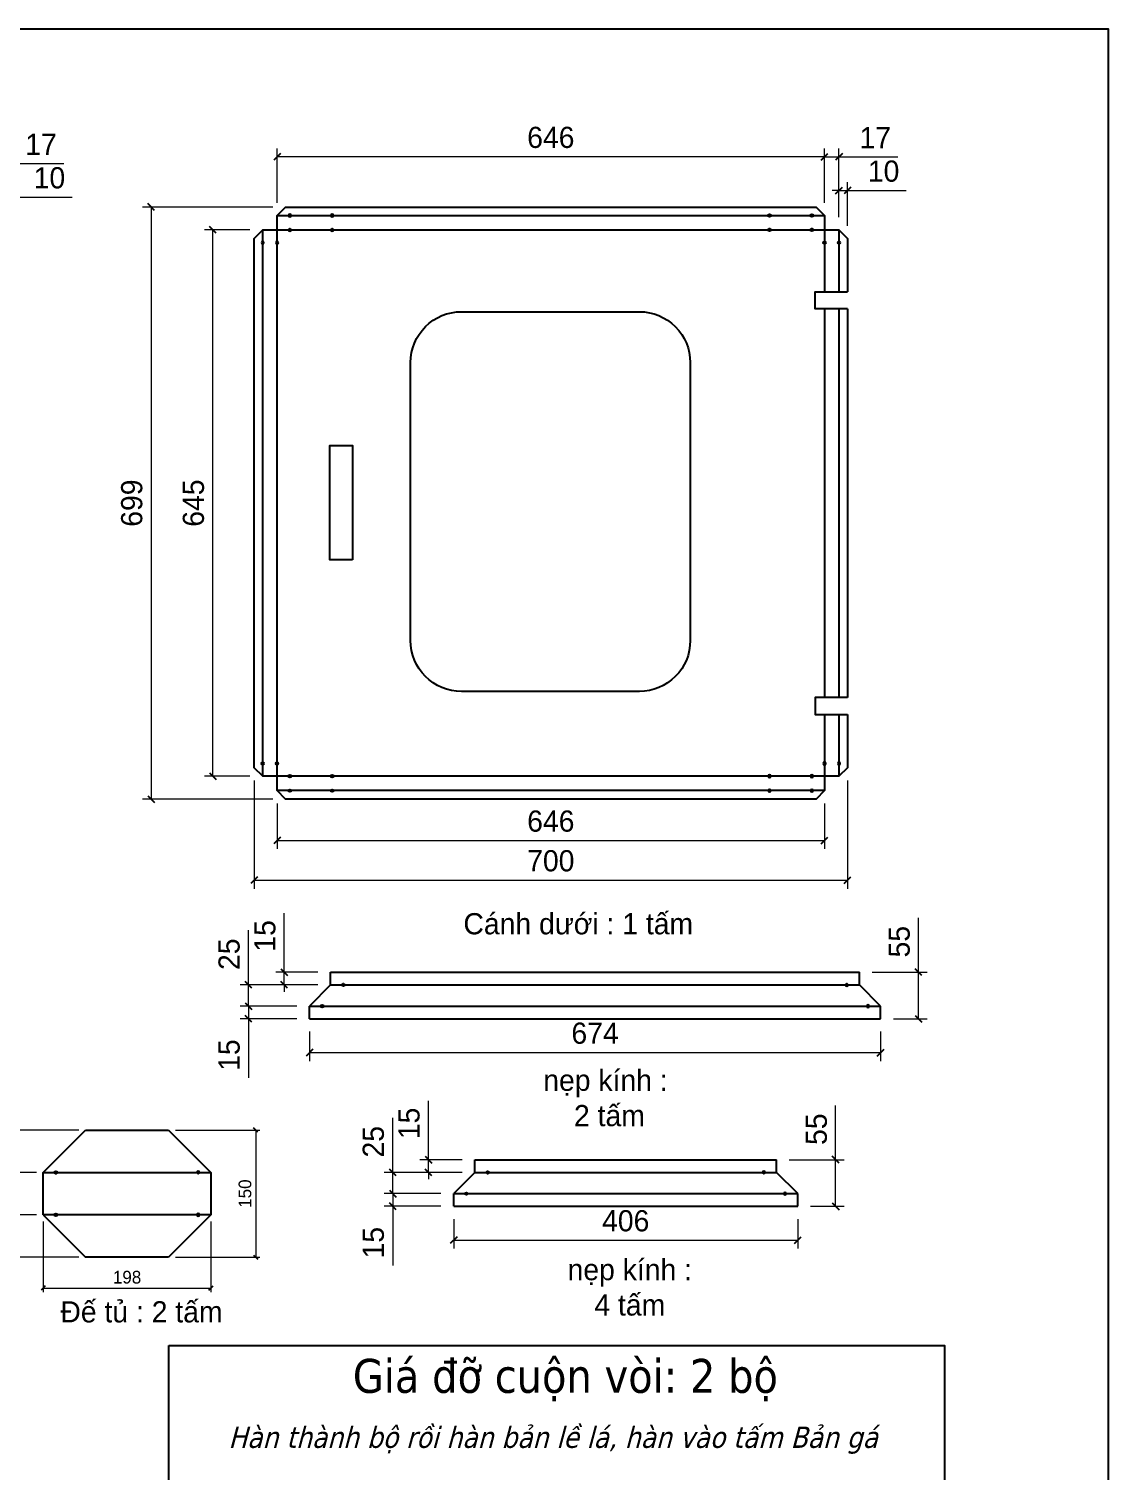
# Model space of a CAD drawing. Header units: millimetres. Extents: x 0 to 4054, y 0 to 2866.
# Drawn here: x 2780 to 4054, y 1165 to 2866 of the extents above; entities that cross this region are included whole.
import ezdxf
from ezdxf.enums import TextEntityAlignment as Align

# ---------------------------------------------------------------- set-up
doc = ezdxf.new("R2010")
doc.units = ezdxf.units.MM
doc.layers.add('CNC', color=7, linetype='Continuous')
doc.layers.add('DIM', color=253, linetype='Continuous')
doc.styles.add('Tahoma (Input Text)', font='tahoma.ttf')
doc.dimstyles.new('Dim-15', dxfattribs={"dimtxt": 15, "dimasz": 5, "dimexe": 5, "dimexo": 8, "dimgap": 5, "dimtad": 1, "dimdec": 0, "dimtxsty": 'Standard', "dimblk": 'OBLIQUE', "dimcen": 10, "dimclrd": 5, "dimclre": 5, "dimclrt": 3, "dimazin": 3, "dimtfac": 1, "dimtdec": 0, "dimtmove": 0, "dimatfit": 3, "dimldrblk": 'OBLIQUE', "dimlwd": 9, "dimlwe": 9})
doc.dimstyles.new('Dim-25', dxfattribs={"dimtxt": 25, "dimasz": 8, "dimexe": 10, "dimexo": 15, "dimgap": 10, "dimtad": 1, "dimdec": 0, "dimtxsty": 'Standard', "dimblk": 'OBLIQUE', "dimcen": 10, "dimclrd": 5, "dimclre": 5, "dimclrt": 3, "dimazin": 3, "dimtfac": 1, "dimtdec": 0, "dimtmove": 0, "dimatfit": 3, "dimldrblk": 'OBLIQUE', "dimlwd": 9, "dimlwe": 9})

# ---------------------------------------------------------------- blocks, each defined once
blk = doc.blocks.new('f3daunguoc')
at = {"layer": 'CNC', "color": 2, "lineweight": -3}
blk.add_circle((0, 0), 1.5, dxfattribs=at)
blk = doc.blocks.new('*D29')
at = {"color": 0, "linetype": 'ByBlock', "lineweight": -2}
for p, q in [((3732.4, 2671.7), (3740.4, 2679.7)), ((3750.4, 2679.7), (3742.4, 2671.7))]:
    blk.add_line(p, q, dxfattribs=at)
at = {"layer": 'Defpoints', "color": 0, "transparency": 16777216}
for p in [(3746.4, 2675.7), (3736.4, 2629.3), (3746.4, 2619.3)]:
    blk.add_point(p, dxfattribs=at)
at = {"layer": 'DIM', "color": 5, "lineweight": 9, "transparency": 16777216}
for p, q in [((3736.4, 2675.7), (3728.4, 2675.7)), ((3736.4, 2644.3), (3736.4, 2685.7)), ((3736.4, 2675.7), (3746.4, 2675.7)), ((3746.4, 2634.3), (3746.4, 2685.7)), ((3746.4, 2675.7), (3815.8, 2675.7))]:
    blk.add_line(p, q, dxfattribs=at)
at = {"layer": 'DIM', "color": 3, "transparency": 16777216, "insert": (3789.1, 2698.5), "char_height": 25, "attachment_point": 5}
blk.add_mtext('10', dxfattribs=at)
blk = doc.blocks.new('_Oblique')
at = {"color": 0, "linetype": 'ByBlock', "lineweight": -2}
blk.add_line((-0.5, -0.5), (0.5, 0.5), dxfattribs=at)
blk = doc.blocks.new('*D30')
at = {"color": 0, "linetype": 'ByBlock', "lineweight": -2}
for p, q in [((3715.4, 2711.5), (3723.4, 2719.5)), ((3740.4, 2719.5), (3732.4, 2711.5))]:
    blk.add_line(p, q, dxfattribs=at)
at = {"layer": 'Defpoints', "color": 0, "transparency": 16777216}
for p in [(3736.4, 2715.5), (3719.4, 2646.3), (3736.4, 2629.3)]:
    blk.add_point(p, dxfattribs=at)
at = {"layer": 'DIM', "color": 5, "lineweight": 9, "transparency": 16777216}
for p, q in [((3719.4, 2661.3), (3719.4, 2725.5)), ((3736.4, 2644.3), (3736.4, 2725.5)), ((3719.4, 2715.5), (3711.4, 2715.5)), ((3719.4, 2715.5), (3736.4, 2715.5)), ((3736.4, 2715.5), (3805.9, 2715.5))]:
    blk.add_line(p, q, dxfattribs=at)
at = {"layer": 'DIM', "color": 3, "transparency": 16777216, "insert": (3779.2, 2738.1), "char_height": 25, "attachment_point": 5}
blk.add_mtext('17', dxfattribs=at)
blk = doc.blocks.new('*D31')
at = {"color": 0, "linetype": 'ByBlock', "lineweight": -2}
for p, q in [((3077.4, 2719.5), (3069.4, 2711.5)), ((3715.4, 2711.5), (3723.4, 2719.5))]:
    blk.add_line(p, q, dxfattribs=at)
at = {"layer": 'Defpoints', "color": 0, "transparency": 16777216}
for p in [(3073.4, 2715.5), (3073.4, 2646.3), (3719.4, 2646.3)]:
    blk.add_point(p, dxfattribs=at)
at = {"layer": 'DIM', "color": 5, "lineweight": 9, "transparency": 16777216}
for p, q in [((3073.4, 2661.3), (3073.4, 2725.5)), ((3719.4, 2661.3), (3719.4, 2725.5)), ((3719.4, 2715.5), (3073.4, 2715.5))]:
    blk.add_line(p, q, dxfattribs=at)
at = {"layer": 'DIM', "color": 3, "transparency": 16777216, "insert": (3396.4, 2738.3), "char_height": 25, "attachment_point": 5}
blk.add_mtext('646', dxfattribs=at)
blk = doc.blocks.new('*D32')
at = {"color": 0, "linetype": 'ByBlock', "lineweight": -2}
for p, q in [((2928.8, 2652.3), (2920.8, 2660.3)), ((2920.8, 1961.8), (2928.8, 1953.8))]:
    blk.add_line(p, q, dxfattribs=at)
at = {"layer": 'Defpoints', "color": 0, "transparency": 16777216}
for p in [(3083.4, 2656.3), (2924.8, 1957.8), (3083.4, 1957.8)]:
    blk.add_point(p, dxfattribs=at)
at = {"layer": 'DIM', "color": 5, "lineweight": 9, "transparency": 16777216}
for p, q in [((3068.4, 2656.3), (2914.8, 2656.3)), ((2924.8, 2656.3), (2924.8, 1957.8)), ((3068.4, 1957.8), (2914.8, 1957.8))]:
    blk.add_line(p, q, dxfattribs=at)
at = {"layer": 'DIM', "color": 3, "transparency": 16777216, "insert": (2902, 2307), "char_height": 25, "attachment_point": 5, "rotation": 90}
blk.add_mtext('699', dxfattribs=at)
blk = doc.blocks.new('*D33')
at = {"color": 0, "linetype": 'ByBlock', "lineweight": -2}
for p, q in [((3001.6, 2625.3), (2993.6, 2633.3)), ((2993.6, 1988.8), (3001.6, 1980.8))]:
    blk.add_line(p, q, dxfattribs=at)
at = {"layer": 'Defpoints', "color": 0, "transparency": 16777216}
for p in [(2997.6, 2629.3), (3056.4, 2629.3), (3056.4, 1984.8)]:
    blk.add_point(p, dxfattribs=at)
at = {"layer": 'DIM', "color": 5, "lineweight": 9, "transparency": 16777216}
for p, q in [((3041.4, 2629.3), (2987.6, 2629.3)), ((2997.6, 1984.8), (2997.6, 2629.3)), ((3041.4, 1984.8), (2987.6, 1984.8))]:
    blk.add_line(p, q, dxfattribs=at)
at = {"layer": 'DIM', "color": 3, "transparency": 16777216, "insert": (2974.8, 2307), "char_height": 25, "attachment_point": 5, "rotation": 90}
blk.add_mtext('645', dxfattribs=at)
blk = doc.blocks.new('*D34')
at = {"color": 0, "linetype": 'ByBlock', "lineweight": -2}
for p, q in [((3050.4, 1866.1), (3042.4, 1858.1)), ((3742.4, 1858.1), (3750.4, 1866.1))]:
    blk.add_line(p, q, dxfattribs=at)
at = {"layer": 'Defpoints', "color": 0, "transparency": 16777216}
for p in [(3046.4, 1994.8), (3746.4, 1994.8), (3746.4, 1862.1)]:
    blk.add_point(p, dxfattribs=at)
at = {"layer": 'DIM', "color": 5, "lineweight": 9, "transparency": 16777216}
for p, q in [((3046.4, 1979.8), (3046.4, 1852.1)), ((3746.4, 1979.8), (3746.4, 1852.1)), ((3046.4, 1862.1), (3746.4, 1862.1))]:
    blk.add_line(p, q, dxfattribs=at)
at = {"layer": 'DIM', "color": 3, "transparency": 16777216, "insert": (3396.4, 1884.9), "char_height": 25, "attachment_point": 5}
blk.add_mtext('700', dxfattribs=at)
blk = doc.blocks.new('*D35')
at = {"color": 0, "linetype": 'ByBlock', "lineweight": -2}
for p, q in [((3077.4, 1913), (3069.4, 1905)), ((3715.4, 1905), (3723.4, 1913))]:
    blk.add_line(p, q, dxfattribs=at)
at = {"layer": 'Defpoints', "color": 0, "transparency": 16777216}
for p in [(3073.4, 1967.8), (3719.4, 1967.8), (3719.4, 1909)]:
    blk.add_point(p, dxfattribs=at)
at = {"layer": 'DIM', "color": 5, "lineweight": 9, "transparency": 16777216}
for p, q in [((3073.4, 1952.8), (3073.4, 1899)), ((3719.4, 1952.8), (3719.4, 1899)), ((3073.4, 1909), (3719.4, 1909))]:
    blk.add_line(p, q, dxfattribs=at)
at = {"layer": 'DIM', "color": 3, "transparency": 16777216, "insert": (3396.4, 1931.7), "char_height": 25, "attachment_point": 5}
blk.add_mtext('646', dxfattribs=at)
blk = doc.blocks.new('*D36')
at = {"color": 0, "linetype": 'ByBlock', "lineweight": -2}
for p, q in [((2748.1, 2663.9), (2756.1, 2671.9)), ((2766.1, 2671.9), (2758.1, 2663.9))]:
    blk.add_line(p, q, dxfattribs=at)
at = {"layer": 'Defpoints', "color": 0, "transparency": 16777216}
for p in [(2762.1, 2667.9), (2752.1, 2621.4), (2762.1, 2611.4)]:
    blk.add_point(p, dxfattribs=at)
at = {"layer": 'DIM', "color": 5, "lineweight": 9, "transparency": 16777216}
for p, q in [((2752.1, 2636.4), (2752.1, 2677.9)), ((2762.1, 2626.4), (2762.1, 2677.9)), ((2752.1, 2667.9), (2744.1, 2667.9)), ((2752.1, 2667.9), (2762.1, 2667.9)), ((2762.1, 2667.9), (2831.5, 2667.9))]:
    blk.add_line(p, q, dxfattribs=at)
at = {"layer": 'DIM', "color": 3, "transparency": 16777216, "insert": (2804.8, 2690.6), "char_height": 25, "attachment_point": 5}
blk.add_mtext('10', dxfattribs=at)
blk = doc.blocks.new('*D37')
at = {"color": 0, "linetype": 'ByBlock', "lineweight": -2}
for p, q in [((2731.1, 2703.7), (2739.1, 2711.7)), ((2756.1, 2711.7), (2748.1, 2703.7))]:
    blk.add_line(p, q, dxfattribs=at)
at = {"layer": 'Defpoints', "color": 0, "transparency": 16777216}
for p in [(2752.1, 2707.7), (2735.1, 2638.4), (2752.1, 2621.4)]:
    blk.add_point(p, dxfattribs=at)
at = {"layer": 'DIM', "color": 5, "lineweight": 9, "transparency": 16777216}
for p, q in [((2735.1, 2707.7), (2727.1, 2707.7)), ((2735.1, 2653.4), (2735.1, 2717.7)), ((2735.1, 2707.7), (2752.1, 2707.7)), ((2752.1, 2636.4), (2752.1, 2717.7)), ((2752.1, 2707.7), (2821.6, 2707.7))]:
    blk.add_line(p, q, dxfattribs=at)
at = {"layer": 'DIM', "color": 3, "transparency": 16777216, "insert": (2794.8, 2730.2), "char_height": 25, "attachment_point": 5}
blk.add_mtext('17', dxfattribs=at)
blk = doc.blocks.new('*D53')
at = {"color": 0, "linetype": 'ByBlock', "lineweight": -2}
for p, q in [((3050.7, 1564.9), (3045.7, 1569.9)), ((3045.7, 1419.9), (3050.7, 1414.9))]:
    blk.add_line(p, q, dxfattribs=at)
at = {"layer": 'Defpoints', "color": 0, "transparency": 16777216}
for p in [(2945.4, 1567.4), (2945.4, 1417.4), (3048.2, 1417.4)]:
    blk.add_point(p, dxfattribs=at)
at = {"layer": 'DIM', "color": 5, "lineweight": 9, "transparency": 16777216}
for p, q in [((2953.4, 1567.4), (3053.2, 1567.4)), ((3048.2, 1567.4), (3048.2, 1417.4)), ((2953.4, 1417.4), (3053.2, 1417.4))]:
    blk.add_line(p, q, dxfattribs=at)
at = {"layer": 'DIM', "color": 3, "transparency": 16777216, "insert": (3035.6, 1492.4), "char_height": 15, "attachment_point": 5, "rotation": 90}
blk.add_mtext('150', dxfattribs=at)
blk = doc.blocks.new('*D54')
at = {"color": 0, "linetype": 'ByBlock', "lineweight": -2}
for p, q in [((2799.9, 1383.5), (2794.9, 1378.5)), ((2992.9, 1378.5), (2997.9, 1383.5))]:
    blk.add_line(p, q, dxfattribs=at)
at = {"layer": 'Defpoints', "color": 0, "transparency": 16777216}
for p in [(2797.4, 1467.4), (2995.4, 1467.4), (2995.4, 1381)]:
    blk.add_point(p, dxfattribs=at)
at = {"layer": 'DIM', "color": 5, "lineweight": 9, "transparency": 16777216}
for p, q in [((2797.4, 1459.4), (2797.4, 1376)), ((2995.4, 1459.4), (2995.4, 1376)), ((2797.4, 1381), (2995.4, 1381))]:
    blk.add_line(p, q, dxfattribs=at)
at = {"layer": 'DIM', "color": 3, "transparency": 16777216, "insert": (2896.4, 1393.7), "char_height": 15, "attachment_point": 5}
blk.add_mtext('198', dxfattribs=at)
blk = doc.blocks.new('*D55')
at = {"color": 0, "linetype": 'ByBlock', "lineweight": -2}
for p, q in [((2754.9, 1514.9), (2749.9, 1519.9)), ((2749.9, 1469.9), (2754.9, 1464.9))]:
    blk.add_line(p, q, dxfattribs=at)
at = {"layer": 'Defpoints', "color": 0, "transparency": 16777216}
for p in [(2797.4, 1517.4), (2752.4, 1467.4), (2797.4, 1467.4)]:
    blk.add_point(p, dxfattribs=at)
at = {"layer": 'DIM', "color": 5, "lineweight": 9, "transparency": 16777216}
for p, q in [((2789.4, 1517.4), (2747.4, 1517.4)), ((2752.4, 1517.4), (2752.4, 1467.4)), ((2789.4, 1467.4), (2747.4, 1467.4))]:
    blk.add_line(p, q, dxfattribs=at)
at = {"layer": 'DIM', "color": 3, "transparency": 16777216, "insert": (2739.8, 1492.4), "char_height": 15, "attachment_point": 5, "rotation": 90}
blk.add_mtext('50', dxfattribs=at)
blk = doc.blocks.new('*D56')
at = {"color": 0, "linetype": 'ByBlock', "lineweight": -2}
for p, q in [((2754.9, 1564.9), (2749.9, 1569.9)), ((2749.9, 1519.9), (2754.9, 1514.9))]:
    blk.add_line(p, q, dxfattribs=at)
at = {"layer": 'Defpoints', "color": 0, "transparency": 16777216}
for p in [(2752.4, 1567.4), (2847.4, 1567.4), (2797.4, 1517.4)]:
    blk.add_point(p, dxfattribs=at)
at = {"layer": 'DIM', "color": 5, "lineweight": 9, "transparency": 16777216}
for p, q in [((2839.4, 1567.4), (2747.4, 1567.4)), ((2752.4, 1517.4), (2752.4, 1567.4)), ((2789.4, 1517.4), (2747.4, 1517.4))]:
    blk.add_line(p, q, dxfattribs=at)
at = {"layer": 'DIM', "color": 3, "transparency": 16777216, "insert": (2739.8, 1542.4), "char_height": 15, "attachment_point": 5, "rotation": 90}
blk.add_mtext('50', dxfattribs=at)
blk = doc.blocks.new('*D57')
at = {"color": 0, "linetype": 'ByBlock', "lineweight": -2}
for p, q in [((2754.9, 1464.9), (2749.9, 1469.9)), ((2749.9, 1419.9), (2754.9, 1414.9))]:
    blk.add_line(p, q, dxfattribs=at)
at = {"layer": 'Defpoints', "color": 0, "transparency": 16777216}
for p in [(2797.4, 1467.4), (2752.4, 1417.4), (2847.4, 1417.4)]:
    blk.add_point(p, dxfattribs=at)
at = {"layer": 'DIM', "color": 5, "lineweight": 9, "transparency": 16777216}
for p, q in [((2789.4, 1467.4), (2747.4, 1467.4)), ((2752.4, 1467.4), (2752.4, 1417.4)), ((2839.4, 1417.4), (2747.4, 1417.4))]:
    blk.add_line(p, q, dxfattribs=at)
at = {"layer": 'DIM', "color": 3, "transparency": 16777216, "insert": (2739.8, 1442.4), "char_height": 15, "attachment_point": 5, "rotation": 90}
blk.add_mtext('50', dxfattribs=at)
blk = doc.blocks.new('*D63')
at = {"color": 0, "linetype": 'ByBlock', "lineweight": -2}
for p, q in [((3248, 1536.4), (3256, 1528.4)), ((3256, 1513.4), (3248, 1521.4))]:
    blk.add_line(p, q, dxfattribs=at)
at = {"layer": 'Defpoints', "color": 0, "transparency": 16777216}
for p in [(3252, 1532.4), (3306.8, 1532.4), (3306.8, 1517.4)]:
    blk.add_point(p, dxfattribs=at)
at = {"layer": 'DIM', "color": 5, "lineweight": 9, "transparency": 16777216}
for p, q in [((3252, 1532.4), (3252, 1602)), ((3291.8, 1532.4), (3242, 1532.4)), ((3252, 1517.4), (3252, 1532.4)), ((3291.8, 1517.4), (3242, 1517.4)), ((3252, 1517.4), (3252, 1509.4))]:
    blk.add_line(p, q, dxfattribs=at)
at = {"layer": 'DIM', "color": 3, "transparency": 16777216, "insert": (3229.2, 1575.2), "char_height": 25, "attachment_point": 5, "rotation": 90}
blk.add_mtext('15', dxfattribs=at)
blk = doc.blocks.new('*D64')
at = {"color": 0, "linetype": 'ByBlock', "lineweight": -2}
for p, q in [((3213.9, 1513.4), (3205.9, 1521.4)), ((3205.9, 1496.4), (3213.9, 1488.4))]:
    blk.add_line(p, q, dxfattribs=at)
at = {"layer": 'Defpoints', "color": 0, "transparency": 16777216}
for p in [(3209.9, 1517.4), (3306.8, 1517.4), (3281.8, 1492.4)]:
    blk.add_point(p, dxfattribs=at)
at = {"layer": 'DIM', "color": 5, "lineweight": 9, "transparency": 16777216}
for p, q in [((3209.9, 1517.4), (3209.9, 1581.8)), ((3291.8, 1517.4), (3199.9, 1517.4)), ((3209.9, 1492.4), (3209.9, 1517.4)), ((3266.8, 1492.4), (3199.9, 1492.4))]:
    blk.add_line(p, q, dxfattribs=at)
at = {"layer": 'DIM', "color": 3, "transparency": 16777216, "insert": (3187.1, 1553.6), "char_height": 25, "attachment_point": 5, "rotation": 90}
blk.add_mtext('25', dxfattribs=at)
blk = doc.blocks.new('*D65')
at = {"color": 0, "linetype": 'ByBlock', "lineweight": -2}
for p, q in [((3205.9, 1496.4), (3213.9, 1488.4)), ((3213.9, 1473.4), (3205.9, 1481.4))]:
    blk.add_line(p, q, dxfattribs=at)
at = {"layer": 'Defpoints', "color": 0, "transparency": 16777216}
for p in [(3281.8, 1492.4), (3209.9, 1477.4), (3281.8, 1477.4)]:
    blk.add_point(p, dxfattribs=at)
at = {"layer": 'DIM', "color": 5, "lineweight": 9, "transparency": 16777216}
for p, q in [((3209.9, 1492.4), (3209.9, 1500.4)), ((3266.8, 1492.4), (3199.9, 1492.4)), ((3209.9, 1492.4), (3209.9, 1477.4)), ((3266.8, 1477.4), (3199.9, 1477.4)), ((3209.9, 1477.4), (3209.9, 1407.7))]:
    blk.add_line(p, q, dxfattribs=at)
at = {"layer": 'DIM', "color": 3, "transparency": 16777216, "insert": (3187.1, 1434.5), "char_height": 25, "attachment_point": 5, "rotation": 90}
blk.add_mtext('15', dxfattribs=at)
blk = doc.blocks.new('*D66')
at = {"color": 0, "linetype": 'ByBlock', "lineweight": -2}
for p, q in [((3285.8, 1441.5), (3277.8, 1433.5)), ((3683.8, 1433.5), (3691.8, 1441.5))]:
    blk.add_line(p, q, dxfattribs=at)
at = {"layer": 'Defpoints', "color": 0, "transparency": 16777216}
for p in [(3281.8, 1477.4), (3687.8, 1477.4), (3687.8, 1437.5)]:
    blk.add_point(p, dxfattribs=at)
at = {"layer": 'DIM', "color": 5, "lineweight": 9, "transparency": 16777216}
for p, q in [((3281.8, 1462.4), (3281.8, 1427.5)), ((3687.8, 1462.4), (3687.8, 1427.5)), ((3281.8, 1437.5), (3687.8, 1437.5))]:
    blk.add_line(p, q, dxfattribs=at)
at = {"layer": 'DIM', "color": 3, "transparency": 16777216, "insert": (3484.8, 1460.2), "char_height": 25, "attachment_point": 5}
blk.add_mtext('406', dxfattribs=at)
blk = doc.blocks.new('*D67')
at = {"color": 0, "linetype": 'ByBlock', "lineweight": -2}
for p, q in [((3736.5, 1528.4), (3728.5, 1536.4)), ((3728.5, 1481.4), (3736.5, 1473.4))]:
    blk.add_line(p, q, dxfattribs=at)
at = {"layer": 'Defpoints', "color": 0, "transparency": 16777216}
for p in [(3662.8, 1532.4), (3732.5, 1532.4), (3687.8, 1477.4)]:
    blk.add_point(p, dxfattribs=at)
at = {"layer": 'DIM', "color": 5, "lineweight": 9, "transparency": 16777216}
for p, q in [((3732.5, 1532.4), (3732.5, 1596.4)), ((3677.8, 1532.4), (3742.5, 1532.4)), ((3732.5, 1477.4), (3732.5, 1532.4)), ((3702.8, 1477.4), (3742.5, 1477.4))]:
    blk.add_line(p, q, dxfattribs=at)
at = {"layer": 'DIM', "color": 3, "transparency": 16777216, "insert": (3709.8, 1568.4), "char_height": 25, "attachment_point": 5, "rotation": 90}
blk.add_mtext('55', dxfattribs=at)
blk = doc.blocks.new('*D68')
at = {"color": 0, "linetype": 'ByBlock', "lineweight": -2}
for p, q in [((3077.8, 1757.6), (3085.8, 1749.6)), ((3085.8, 1734.6), (3077.8, 1742.6))]:
    blk.add_line(p, q, dxfattribs=at)
at = {"layer": 'Defpoints', "color": 0, "transparency": 16777216}
for p in [(3081.8, 1753.6), (3136.6, 1753.6), (3136.6, 1738.6)]:
    blk.add_point(p, dxfattribs=at)
at = {"layer": 'DIM', "color": 5, "lineweight": 9, "transparency": 16777216}
for p, q in [((3081.8, 1753.6), (3081.8, 1823.3)), ((3121.6, 1753.6), (3071.8, 1753.6)), ((3081.8, 1738.6), (3081.8, 1753.6)), ((3121.6, 1738.6), (3071.8, 1738.6)), ((3081.8, 1738.6), (3081.8, 1730.6))]:
    blk.add_line(p, q, dxfattribs=at)
at = {"layer": 'DIM', "color": 3, "transparency": 16777216, "insert": (3059.1, 1796.4), "char_height": 25, "attachment_point": 5, "rotation": 90}
blk.add_mtext('15', dxfattribs=at)
blk = doc.blocks.new('*D69')
at = {"color": 0, "linetype": 'ByBlock', "lineweight": -2}
for p, q in [((3043.7, 1734.6), (3035.7, 1742.6)), ((3035.7, 1717.6), (3043.7, 1709.6))]:
    blk.add_line(p, q, dxfattribs=at)
at = {"layer": 'Defpoints', "color": 0, "transparency": 16777216}
for p in [(3039.7, 1738.6), (3136.6, 1738.6), (3111.6, 1713.6)]:
    blk.add_point(p, dxfattribs=at)
at = {"layer": 'DIM', "color": 5, "lineweight": 9, "transparency": 16777216}
for p, q in [((3039.7, 1738.6), (3039.7, 1803)), ((3121.6, 1738.6), (3029.7, 1738.6)), ((3039.7, 1713.6), (3039.7, 1738.6)), ((3096.6, 1713.6), (3029.7, 1713.6))]:
    blk.add_line(p, q, dxfattribs=at)
at = {"layer": 'DIM', "color": 3, "transparency": 16777216, "insert": (3016.9, 1774.8), "char_height": 25, "attachment_point": 5, "rotation": 90}
blk.add_mtext('25', dxfattribs=at)
blk = doc.blocks.new('*D70')
at = {"color": 0, "linetype": 'ByBlock', "lineweight": -2}
for p, q in [((3035.7, 1717.6), (3043.7, 1709.6)), ((3043.7, 1694.6), (3035.7, 1702.6))]:
    blk.add_line(p, q, dxfattribs=at)
at = {"layer": 'Defpoints', "color": 0, "transparency": 16777216}
for p in [(3111.6, 1713.6), (3039.7, 1698.6), (3111.6, 1698.6)]:
    blk.add_point(p, dxfattribs=at)
at = {"layer": 'DIM', "color": 5, "lineweight": 9, "transparency": 16777216}
for p, q in [((3039.7, 1713.6), (3039.7, 1721.6)), ((3096.6, 1713.6), (3029.7, 1713.6)), ((3039.7, 1713.6), (3039.7, 1698.6)), ((3096.6, 1698.6), (3029.7, 1698.6)), ((3039.7, 1698.6), (3039.7, 1629))]:
    blk.add_line(p, q, dxfattribs=at)
at = {"layer": 'DIM', "color": 3, "transparency": 16777216, "insert": (3016.9, 1655.8), "char_height": 25, "attachment_point": 5, "rotation": 90}
blk.add_mtext('15', dxfattribs=at)
blk = doc.blocks.new('*D71')
at = {"color": 0, "linetype": 'ByBlock', "lineweight": -2}
for p, q in [((3115.6, 1662.7), (3107.6, 1654.7)), ((3781.6, 1654.7), (3789.6, 1662.7))]:
    blk.add_line(p, q, dxfattribs=at)
at = {"layer": 'Defpoints', "color": 0, "transparency": 16777216}
for p in [(3111.6, 1698.6), (3785.6, 1698.6), (3785.6, 1658.7)]:
    blk.add_point(p, dxfattribs=at)
at = {"layer": 'DIM', "color": 5, "lineweight": 9, "transparency": 16777216}
for p, q in [((3111.6, 1683.6), (3111.6, 1648.7)), ((3785.6, 1683.6), (3785.6, 1648.7)), ((3111.6, 1658.7), (3785.6, 1658.7))]:
    blk.add_line(p, q, dxfattribs=at)
at = {"layer": 'DIM', "color": 3, "transparency": 16777216, "insert": (3448.6, 1681.5), "char_height": 25, "attachment_point": 5}
blk.add_mtext('674', dxfattribs=at)
blk = doc.blocks.new('*D72')
at = {"color": 0, "linetype": 'ByBlock', "lineweight": -2}
for p, q in [((3834.3, 1749.6), (3826.3, 1757.6)), ((3826.3, 1702.6), (3834.3, 1694.6))]:
    blk.add_line(p, q, dxfattribs=at)
at = {"layer": 'Defpoints', "color": 0, "transparency": 16777216}
for p in [(3760.6, 1753.6), (3830.3, 1753.6), (3785.6, 1698.6)]:
    blk.add_point(p, dxfattribs=at)
at = {"layer": 'DIM', "color": 5, "lineweight": 9, "transparency": 16777216}
for p, q in [((3830.3, 1753.6), (3830.3, 1817.6)), ((3775.6, 1753.6), (3840.3, 1753.6)), ((3830.3, 1698.6), (3830.3, 1753.6)), ((3800.6, 1698.6), (3840.3, 1698.6))]:
    blk.add_line(p, q, dxfattribs=at)
at = {"layer": 'DIM', "color": 3, "transparency": 16777216, "insert": (3807.6, 1789.6), "char_height": 25, "attachment_point": 5, "rotation": 90}
blk.add_mtext('55', dxfattribs=at)
blk = doc.blocks.new('khungtenAsean2')
at = {"color": 7}
blk.add_lwpolyline([(0, 0), (2970, 0), (2970, -2100), (0, -2100)], close=True, dxfattribs=at)
at = {"color": 1, "style": 'Tahoma (Input Text)', "flags": 8}
for tag, p in [('#03', (506.6, -2019.3)), ('#01', (137.1, -2021.3)), ('#05', (1106.6, -2021.3)), ('#07', (1834.7, -2021.3)), ('#09', (2146.7, -2021.3)), ('#02', (98.5, -2081.3)), ('#04', (486.1, -2081.3)), ('#06', (1065.3, -2081.3)), ('#08', (1817.4, -2081.3)), ('#10', (2146.7, -2081.3))]:
    blk.add_attdef(tag, p, '', height=25, dxfattribs=at)
blk.add_attdef('#11', text='', height=25, dxfattribs=at).set_placement((2915, -2067.3), align=Align.CENTER)

msp = doc.modelspace()

# ---------------------------------------------------------------- linework, layer by layer
at = {"color": 7}
for p, q in [((3136.6, 1738.6), (3136.6, 1753.6)), ((3760.6, 1738.6), (3760.6, 1753.6)), ((3136.6, 1738.6), (3111.6, 1713.6)), ((3785.6, 1713.6), (3760.6, 1738.6)), ((3111.6, 1698.6), (3111.6, 1713.6)), ((3785.6, 1698.6), (3785.6, 1713.6)), ((2797.4, 1517.4), (2847.4, 1567.4)), ((2847.4, 1567.4), (2945.4, 1567.4)), ((2945.4, 1567.4), (2995.4, 1517.4)), ((3306.8, 1517.4), (3306.8, 1532.4)), ((3662.8, 1517.4), (3662.8, 1532.4)), ((2797.4, 1517.4), (2995.4, 1517.4)), ((2797.4, 1467.4), (2797.4, 1517.4)), ((2995.4, 1517.4), (2995.4, 1467.4)), ((3306.8, 1517.4), (3281.8, 1492.4)), ((3687.8, 1492.4), (3662.8, 1517.4)), ((3281.8, 1477.4), (3281.8, 1492.4)), ((3687.8, 1477.4), (3687.8, 1492.4)), ((2995.4, 1467.4), (2797.4, 1467.4)), ((2797.4, 1467.4), (2847.4, 1417.4)), ((2995.4, 1467.4), (2945.4, 1417.4)), ((2945.4, 1417.4), (2847.4, 1417.4))]:
    msp.add_line(p, q, dxfattribs=at)
for points in [[(3746.4, 2057.8), (3746.4, 1994.8), (3736.4, 1984.8), (3719.4, 1984.8), (3719.4, 1967.8), (3709.4, 1957.8), (3083.4, 1957.8), (3073.4, 1967.8), (3073.4, 1984.8), (3056.4, 1984.8), (3046.4, 1994.8), (3046.4, 2619.3), (3056.4, 2629.3), (3073.4, 2629.3), (3073.4, 2646.3), (3083.4, 2656.3), (3709.4, 2656.3), (3719.4, 2646.3), (3719.4, 2629.3), (3736.4, 2629.3), (3746.4, 2619.3), (3746.4, 2556.3)], [(3073.4, 2646.3), (3719.4, 2646.3)], [(3056.4, 1984.8), (3056.4, 2629.3)], [(3719.4, 2057.8), (3719.4, 1984.8), (3073.4, 1984.8), (3073.4, 2629.3), (3719.4, 2629.3), (3719.4, 2556.3)], [(3736.4, 2629.3), (3736.4, 2556.3)], [(3719.4, 2536.3), (3719.4, 2077.8)], [(3736.4, 2536.3), (3736.4, 2077.8)], [(3746.4, 2536.3), (3746.4, 2077.8)], [(3736.4, 2057.8), (3736.4, 1984.8)], [(3719.4, 1967.8), (3073.4, 1967.8)], [(3136.6, 1753.6), (3760.6, 1753.6)], [(3136.6, 1738.6), (3760.6, 1738.6)], [(3111.6, 1713.6), (3785.6, 1713.6)], [(3111.6, 1698.6), (3785.6, 1698.6)], [(3306.8, 1532.4), (3662.8, 1532.4)], [(3306.8, 1517.4), (3662.8, 1517.4)], [(3281.8, 1492.4), (3687.8, 1492.4)], [(3281.8, 1477.4), (3687.8, 1477.4)]]:
    msp.add_lwpolyline(points, dxfattribs=at)
at = {"color": 2}
for points in [[(3746.4, 2536.3), (3708.4, 2536.3), (3708.4, 2556.3), (3746.4, 2556.3)], [(3746.4, 2077.8), (3708.4, 2077.8), (3708.4, 2057.8), (3746.4, 2057.8)]]:
    msp.add_lwpolyline(points, dxfattribs=at)
msp.add_lwpolyline([(3290.9, 2532.8), (3500.9, 2532.8, -0.414214), (3560.9, 2472.8), (3560.9, 2144.8, -0.414214), (3500.9, 2084.8), (3290.9, 2084.8, -0.414214), (3230.9, 2144.8), (3230.9, 2472.8, -0.414214)], format="xyb", close=True, dxfattribs=at)
msp.add_lwpolyline([(3162.5, 2240), (3135.5, 2240), (3135.5, 2375), (3162.5, 2375)], close=True, dxfattribs=at)
msp.add_lwpolyline([(2945.6, 1313.1), (3861, 1313.1), (3861, 292.5), (2945.6, 292.5)], close=True)

# ---------------------------------------------------------------- block references
at = {"color": 7, "xscale": 1.364999999805149, "yscale": 1.364999999805149, "zscale": 1.364999999805149}
msp.add_blockref('khungtenAsean2', (0, 2866.5), dxfattribs=at)
at = {"lineweight": -3, "xscale": -1}
for p, rotation in [((3088.4, 2646.3), 180), ((3138.4, 2646.3), 180), ((3088.4, 2629.3), 180), ((3138.4, 2629.3), 180), ((3056.4, 2614.3), 180), ((3073.4, 2614.3), 180), ((3745.6, 1738.6), 90), ((3770.6, 1713.6), 90), ((2980.4, 1517.4), 90), ((3647.8, 1517.4), 90), ((3672.8, 1492.4), 90), ((2980.4, 1467.4), 90)]:
    msp.add_blockref('f3daunguoc', p, dxfattribs=dict(at, rotation=rotation))
at = {"lineweight": -3}
for p, rotation in [((3654.4, 2646.3), 180), ((3704.4, 2646.3), 180), ((3654.4, 2629.3), 180), ((3704.4, 2629.3), 180), ((3719.4, 2614.3), 180), ((3736.4, 2614.3), 180), ((3151.6, 1738.6), 270), ((3126.6, 1713.6), 270), ((2812.4, 1517.4), 270), ((3321.8, 1517.4), 270), ((3296.8, 1492.4), 270), ((2812.4, 1467.4), 270)]:
    msp.add_blockref('f3daunguoc', p, dxfattribs=dict(at, rotation=rotation))
for p in [(3056.4, 1999.8), (3073.4, 1999.8), (3088.4, 1984.8), (3138.4, 1984.8), (3088.4, 1967.8), (3138.4, 1967.8)]:
    msp.add_blockref('f3daunguoc', p, dxfattribs=at)
at = {"lineweight": -3, "xscale": -1}
for p in [(3719.4, 1999.8), (3736.4, 1999.8), (3654.4, 1984.8), (3704.4, 1984.8), (3654.4, 1967.8), (3704.4, 1967.8)]:
    msp.add_blockref('f3daunguoc', p, dxfattribs=at)

# ---------------------------------------------------------------- texts
at = {"color": 2, "char_height": 25, "attachment_point": 5}
for s, insert, width in [('Cánh dưới : 1 tấm', (3428.8, 1810.6), 774), ('nẹp kính :\\P 2 tấm', (3460.9, 1605.1), 775), ('nẹp kính :\\P4 tấm', (3489.6, 1381.7), 775), ('Đế tủ : 2 tấm', (2913.4, 1352.8), 774)]:
    msp.add_mtext(s, dxfattribs=dict(at, insert=insert, width=width))
at = {"width": 921.674, "attachment_point": 5}
for s, insert, char_height in [('{\\fTahoma|b0|i0|c0|p34;Giá đỡ cuộn vòi: 2 bộ}', (3413.6, 1272.4), 40), ('{\\fTahoma|b0|i1|c0|p34;Hàn thành bộ rồi hàn bản lề lá, hàn vào tấm Bản gá}', (3399.1, 1201.4), 25)]:
    msp.add_mtext(s, dxfattribs=dict(at, insert=insert, char_height=char_height))

# ---------------------------------------------------------------- dimensions: what is measured, and where the dimension line sits
at = {"layer": 'DIM'}
for base, p1, p2, picture, middle in [((2752.1, 2707.7), (2735.1, 2638.4), (2752.1, 2621.4), '*D37', (2794.8, 2730.2)), ((3073.4, 2715.5), (3719.4, 2646.3), (3073.4, 2646.3), '*D31', (3396.4, 2738.3)), ((3736.4, 2715.5), (3719.4, 2646.3), (3736.4, 2629.3), '*D30', (3779.2, 2738.1)), ((2762.1, 2667.9), (2752.1, 2621.4), (2762.1, 2611.4), '*D36', (2804.8, 2690.6)), ((3746.4, 2675.7), (3736.4, 2629.3), (3746.4, 2619.3), '*D29', (3789.1, 2698.5)), ((3746.4, 1862.1), (3046.4, 1994.8), (3746.4, 1994.8), '*D34', (3396.4, 1884.9)), ((3719.4, 1909), (3073.4, 1967.8), (3719.4, 1967.8), '*D35', (3396.4, 1931.7))]:
    dim = msp.add_linear_dim(base=base, p1=p1, p2=p2, dimstyle='Dim-25', dxfattribs=at)
    dim.commit()
    dim.dimension.update_dxf_attribs({"geometry": picture, "text_midpoint": middle})
dim = msp.add_linear_dim(base=(2924.7985739, 1957.7776803), p1=(3083.4385005, 2656.2776803), p2=(3083.4385005, 1957.7776803), angle=90, dimstyle='Dim-25', dxfattribs=at)
dim.commit()
dim.dimension.update_dxf_attribs({"geometry": '*D32', "text_midpoint": (2924.7985739, 2307.0276803), "dimtype": 160})
dim = msp.add_linear_dim(base=(2997.5561171, 2629.2776803), p1=(3056.4385005, 1984.7776803), p2=(3056.4385005, 2629.2776803), angle=90, dimstyle='Dim-25', dxfattribs=at)
dim.commit()
dim.dimension.update_dxf_attribs({"geometry": '*D33', "text_midpoint": (2974.7917924, 2307.0276803)})
at = {"layer": 'DIM', "color": 7}
for base, p1, p2, angle, dimstyle, picture, middle in [((3081.8, 1753.6), (3136.6, 1738.6), (3136.6, 1753.6), 90, 'Dim-25', '*D68', (3059.1, 1796.4)), ((3830.3, 1753.6), (3785.6, 1698.6), (3760.6, 1753.6), 90, 'Dim-25', '*D72', (3807.6, 1789.6)), ((3039.7, 1738.6), (3111.6, 1713.6), (3136.6, 1738.6), 90, 'Dim-25', '*D69', (3016.9, 1774.8)), ((3039.7, 1698.6), (3111.6, 1713.6), (3111.6, 1698.6), 90, 'Dim-25', '*D70', (3016.9, 1655.8)), ((3785.6, 1658.7), (3111.6, 1698.6), (3785.6, 1698.6), 180, 'Dim-25', '*D71', (3448.6, 1681.5)), ((3252, 1532.4), (3306.8, 1517.4), (3306.8, 1532.4), 90, 'Dim-25', '*D63', (3229.2, 1575.2)), ((3732.5, 1532.4), (3687.8, 1477.4), (3662.8, 1532.4), 90, 'Dim-25', '*D67', (3709.8, 1568.4)), ((2752.4, 1567.4), (2797.4, 1517.4), (2847.4, 1567.4), 90, 'Dim-15', '*D56', (2739.8, 1542.4)), ((3048.2, 1417.4), (2945.4, 1567.4), (2945.4, 1417.4), 90, 'Dim-15', '*D53', (3035.6, 1492.4)), ((3209.9, 1517.4), (3281.8, 1492.4), (3306.8, 1517.4), 90, 'Dim-25', '*D64', (3187.1, 1553.6)), ((2752.4, 1467.4), (2797.4, 1517.4), (2797.4, 1467.4), 90, 'Dim-15', '*D55', (2739.8, 1492.4)), ((3209.9, 1477.4), (3281.8, 1492.4), (3281.8, 1477.4), 90, 'Dim-25', '*D65', (3187.1, 1434.5)), ((2752.4, 1417.4), (2797.4, 1467.4), (2847.4, 1417.4), 90, 'Dim-15', '*D57', (2739.8, 1442.4)), ((3687.8, 1437.5), (3281.8, 1477.4), (3687.8, 1477.4), 180, 'Dim-25', '*D66', (3484.8, 1460.2))]:
    dim = msp.add_linear_dim(base=base, p1=p1, p2=p2, angle=angle, dimstyle=dimstyle, dxfattribs=at)
    dim.commit()
    dim.dimension.update_dxf_attribs({"geometry": picture, "text_midpoint": middle})
dim = msp.add_linear_dim(base=(2995.4, 1381), p1=(2797.4, 1467.4), p2=(2995.4, 1467.4), dimstyle='Dim-15', dxfattribs=at)
dim.commit()
dim.dimension.update_dxf_attribs({"geometry": '*D54', "text_midpoint": (2896.4, 1393.7)})

doc.saveas('drawing.dxf')
